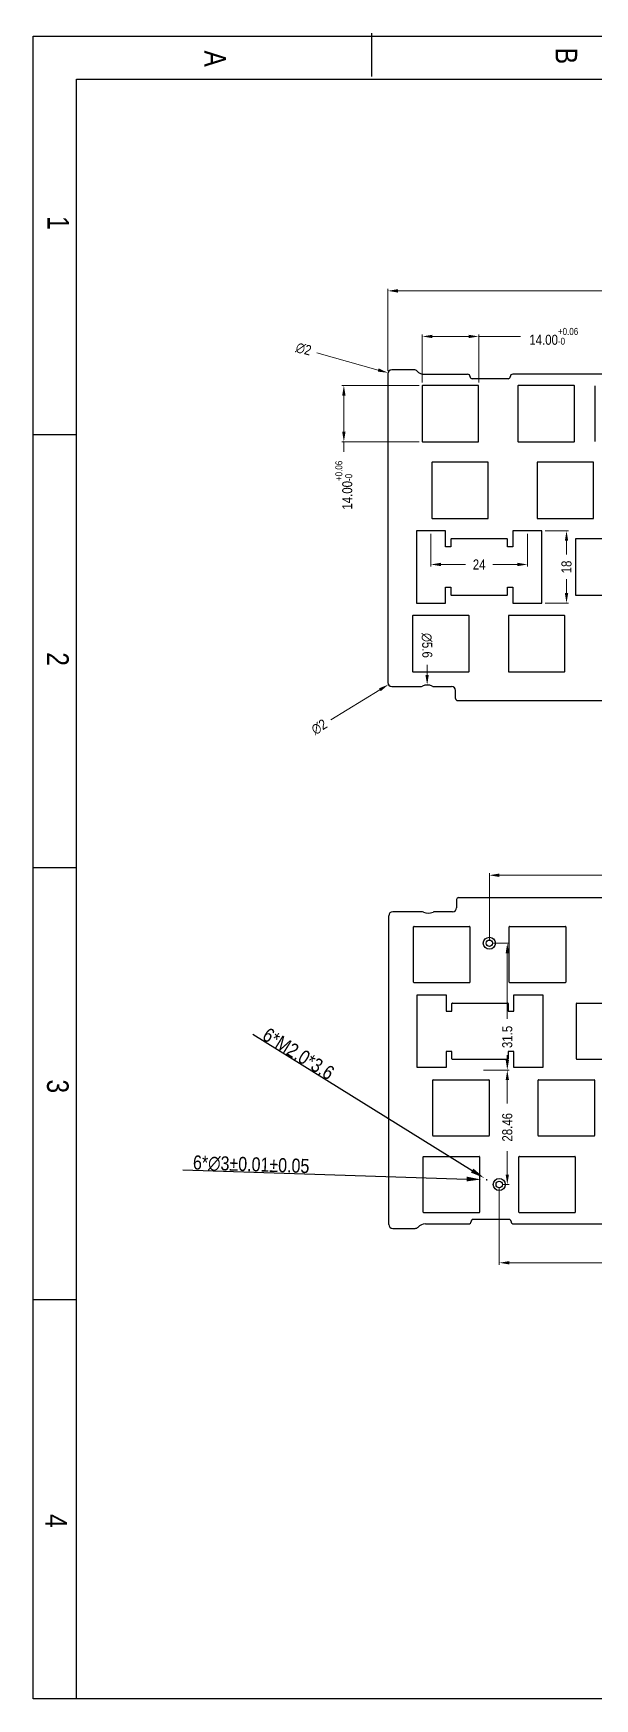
# Model space of a CAD drawing. Header units: millimetres. Extents: x 1477 to 3041, y -1339 to -925.
# Drawn here: x 1477 to 1616.4, y -1338.8 to -925 of the extents above; entities that cross this region are included whole.
import ezdxf

# ---------------------------------------------------------------- set-up
doc = ezdxf.new("R2010")
doc.units = ezdxf.units.MM
doc.header["$LTSCALE"] = 30.734
doc.header["$PDMODE"] = 3
doc.header["$PDSIZE"] = 8
doc.layers.get('0').update_dxf_attribs({"linetype": 'CONTINUOUS'})
doc.layers.get('Defpoints').update_dxf_attribs({"linetype": 'CONTINUOUS'})
doc.layers.add('标注尺寸', color=2, linetype='CONTINUOUS')
doc.styles.get("Standard").update_dxf_attribs({"font": 'txt', "width": 0.85})
doc.dimstyles.get("Standard").update_dxf_attribs({"dimtxt": 3.5, "dimasz": 3.5, "dimexe": 0.18, "dimexo": 0.0625, "dimgap": 0.09, "dimtad": 1, "dimdsep": 46, "dimtxsty": 'STANDARD', "dimcen": 0.09, "dimadec": 0, "dimazin": 0, "dimtol": 1, "dimtp": 0.01, "dimtm": 0.01, "dimtfac": 1, "dimtofl": 0, "dimtmove": 0, "dimatfit": 3, "dimfxl": 1, "dimtolj": 1, "dimarcsym": 0})
doc.dimstyles.new('YanXiu', dxfattribs={"dimscale": 2.5, "dimtxt": 3, "dimasz": 2, "dimexe": 0.66, "dimexo": 0.66, "dimgap": 0.66, "dimtad": 0, "dimdsep": 46, "dimtxsty": 'STANDARD', "dimcen": 0, "dimclrd": 3, "dimclre": 6, "dimclrt": 3, "dimazin": 2, "dimtm": 1e-09, "dimtfac": 1, "dimtofl": 0, "dimtmove": 0, "dimatfit": 3, "dimfxl": 1, "dimlwd": 5, "dimlwe": 5, "dimarcsym": 0})

# ---------------------------------------------------------------- blocks, each defined once
blk = doc.blocks.new('*D90')
at = {"color": 3, "lineweight": 5}
for p, q in [((1575.76, -1049.33), (1575.76, -1057.46)), ((1599.76, -1049.33), (1599.76, -1057.46)), ((1578.26, -1056.96), (1584.33, -1056.96)), ((1597.26, -1056.96), (1591.18, -1056.96))]:
    blk.add_line(p, q, dxfattribs=at)
at = {"color": 3}
for points in [[(1578.26, -1056.54), (1578.26, -1057.37), (1575.76, -1056.96)], [(1597.26, -1056.54), (1597.26, -1057.37), (1599.76, -1056.96)]]:
    blk.add_solid(points, dxfattribs=at)
at = {"layer": 'Defpoints', "color": 0}
for p in [(1575.76, -1048.58), (1599.76, -1048.58), (1599.76, -1056.96)]:
    blk.add_point(p, dxfattribs=at)
at = {"color": 3, "insert": (1587.76, -1056.96), "char_height": 2.5, "attachment_point": 5}
blk.add_mtext('24', dxfattribs=at)
blk = doc.blocks.new('*D91')
at = {"color": 3, "lineweight": 5}
for p, q in [((1604.11, -1048.58), (1609.95, -1048.58)), ((1609.45, -1051.08), (1609.45, -1054.51)), ((1609.45, -1064.08), (1609.45, -1060.64)), ((1604.11, -1066.58), (1609.95, -1066.58))]:
    blk.add_line(p, q, dxfattribs=at)
at = {"color": 3}
for points in [[(1609.03, -1051.08), (1609.87, -1051.08), (1609.45, -1048.58)], [(1609.03, -1064.08), (1609.87, -1064.08), (1609.45, -1066.58)]]:
    blk.add_solid(points, dxfattribs=at)
at = {"layer": 'Defpoints', "color": 0}
for p in [(1603.36, -1048.58), (1603.36, -1066.58), (1609.45, -1066.58)]:
    blk.add_point(p, dxfattribs=at)
at = {"color": 3, "insert": (1609.45, -1057.58), "char_height": 2.5, "attachment_point": 5, "rotation": 90}
blk.add_mtext('18', dxfattribs=at)
blk = doc.blocks.new('*D100')
at = {"color": 3, "lineweight": 5}
for p, q in [((1573.63, -1011.73), (1573.63, -999.79)), ((1576.13, -1000.29), (1585.13, -1000.29)), ((1587.63, -1011.73), (1587.63, -999.79)), ((1587.63, -1000.29), (1598, -1000.29))]:
    blk.add_line(p, q, dxfattribs=at)
at = {"color": 3}
for points in [[(1576.13, -999.88), (1576.13, -1000.71), (1573.63, -1000.29)], [(1585.13, -999.88), (1585.13, -1000.71), (1587.63, -1000.29)]]:
    blk.add_solid(points, dxfattribs=at)
at = {"layer": 'Defpoints', "color": 0}
for p in [(1587.63, -1000.29), (1573.63, -1012.48), (1587.63, -1012.48)]:
    blk.add_point(p, dxfattribs=at)
at = {"color": 3, "insert": (1606.28, -1000.29), "char_height": 2.5, "attachment_point": 5}
blk.add_mtext('14.00{\\H0.7x;\\S+0.06^ -0;}', dxfattribs=at)
blk = doc.blocks.new('*D101')
at = {"color": 3, "lineweight": 5}
for p, q in [((1572.88, -1012.48), (1553.65, -1012.48)), ((1554.15, -1014.98), (1554.15, -1023.98)), ((1572.88, -1026.48), (1553.65, -1026.48)), ((1554.15, -1026.48), (1554.15, -1028.98))]:
    blk.add_line(p, q, dxfattribs=at)
at = {"color": 3}
for points in [[(1553.74, -1014.98), (1554.57, -1014.98), (1554.15, -1012.48)], [(1553.74, -1023.98), (1554.57, -1023.98), (1554.15, -1026.48)]]:
    blk.add_solid(points, dxfattribs=at)
at = {"layer": 'Defpoints', "color": 0}
for p in [(1573.63, -1012.48), (1554.15, -1026.48), (1573.63, -1026.48)]:
    blk.add_point(p, dxfattribs=at)
at = {"color": 3, "insert": (1554.15, -1037.25), "char_height": 2.5, "attachment_point": 5, "rotation": 90}
blk.add_mtext('14.00{\\H0.7x;\\S+0.06^ -0;}', dxfattribs=at)
blk = doc.blocks.new('*D105')
at = {"color": 3, "lineweight": 5}
for p, q in [((1565.06, -1008.84), (1565.06, -988.47)), ((1567.56, -988.97), (1711.86, -988.97)), ((1874.69, -988.97), (1730.39, -988.97)), ((1877.19, -1013.55), (1877.19, -988.47))]:
    blk.add_line(p, q, dxfattribs=at)
at = {"color": 3}
for points in [[(1567.56, -988.56), (1567.56, -989.39), (1565.06, -988.97)], [(1874.69, -988.56), (1874.69, -989.39), (1877.19, -988.97)]]:
    blk.add_solid(points, dxfattribs=at)
at = {"layer": 'Defpoints', "color": 0}
for p in [(1877.19, -988.97), (1565.06, -1009.59), (1877.19, -1014.3)]:
    blk.add_point(p, dxfattribs=at)
at = {"color": 3, "insert": (1721.13, -988.97), "char_height": 2.5, "attachment_point": 5}
blk.add_mtext('312.13%%P0.1', dxfattribs=at)
blk = doc.blocks.new('*D113')
at = {"color": 3, "lineweight": 5}
blk.add_line((1550.95, -1095.54), (1563.08, -1088.11), dxfattribs=at)
at = {"color": 3}
blk.add_solid([(1562.86, -1087.75), (1563.29, -1088.46), (1565.21, -1086.8)], dxfattribs=at)
at = {"layer": 'Defpoints', "color": 0}
for p in [(1565.21, -1086.8), (1566.91, -1085.75)]:
    blk.add_point(p, dxfattribs=at)
at = {"color": 3, "insert": (1548.03, -1097.33), "char_height": 2.5, "attachment_point": 5, "rotation": 31.5091}
blk.add_mtext('∅2', dxfattribs=at)
blk = doc.blocks.new('*D114')
at = {"color": 3, "lineweight": 5}
blk.add_line((1547.45, -1004.35), (1562.69, -1008.64), dxfattribs=at)
at = {"color": 3}
blk.add_solid([(1562.8, -1008.24), (1562.58, -1009.04), (1565.1, -1009.32)], dxfattribs=at)
at = {"layer": 'Defpoints', "color": 0}
for p in [(1565.1, -1009.32), (1567.02, -1009.86)]:
    blk.add_point(p, dxfattribs=at)
at = {"color": 3, "insert": (1544.15, -1003.43), "char_height": 2.5, "attachment_point": 5, "rotation": 344.2856}
blk.add_mtext('∅2', dxfattribs=at)
blk = doc.blocks.new('*D102')
at = {"color": 3, "lineweight": 5}
blk.add_line((1574.81, -1081.92), (1574.82, -1084.42), dxfattribs=at)
at = {"color": 3}
blk.add_solid([(1575.24, -1084.41), (1574.41, -1084.42), (1574.84, -1086.92)], dxfattribs=at)
at = {"layer": 'Defpoints', "color": 0}
for p in [(1574.84, -1086.92), (1574.88, -1092.52)]:
    blk.add_point(p, dxfattribs=at)
at = {"color": 3, "insert": (1574.77, -1077.08), "char_height": 2.5, "attachment_point": 5, "rotation": 270.3891}
blk.add_mtext('∅5.6', dxfattribs=at)
blk = doc.blocks.new('*D117')
at = {"color": 3, "lineweight": 5}
for p, q in [((1593.5, -1182.58), (1595.24, -1182.58)), ((1594.74, -1185.08), (1594.74, -1190.91)), ((1594.74, -1208.54), (1594.74, -1202.71)), ((1593.5, -1211.04), (1595.24, -1211.04))]:
    blk.add_line(p, q, dxfattribs=at)
at = {"color": 3}
for points in [[(1594.33, -1185.08), (1595.16, -1185.08), (1594.74, -1182.58)], [(1594.33, -1208.54), (1595.16, -1208.54), (1594.74, -1211.04)]]:
    blk.add_solid(points, dxfattribs=at)
at = {"layer": 'Defpoints', "color": 0}
for p in [(1592.75, -1182.58), (1594.74, -1182.58), (1592.75, -1211.04)]:
    blk.add_point(p, dxfattribs=at)
at = {"color": 3, "insert": (1594.74, -1196.81), "char_height": 2.5, "attachment_point": 5, "rotation": 90}
blk.add_mtext('28.46', dxfattribs=at)
blk = doc.blocks.new('*D115')
at = {"color": 3, "lineweight": 5}
for p, q in [((1592.75, -1211.79), (1592.75, -1230.97)), ((1595.25, -1230.47), (1650.38, -1230.47)), ((1718.86, -1230.47), (1663.6, -1230.47)), ((1721.36, -1229.72), (1721.36, -1229.97))]:
    blk.add_line(p, q, dxfattribs=at)
at = {"color": 3}
for points in [[(1595.25, -1230.06), (1595.25, -1230.89), (1592.75, -1230.47)], [(1718.86, -1230.06), (1718.86, -1230.89), (1721.36, -1230.47)]]:
    blk.add_solid(points, dxfattribs=at)
at = {"layer": 'Defpoints', "color": 0}
for p in [(1592.75, -1211.04), (1721.36, -1230.47), (1721.36, -1230.47)]:
    blk.add_point(p, dxfattribs=at)
at = {"color": 3, "insert": (1656.99, -1230.47), "char_height": 2.5, "attachment_point": 5}
blk.add_mtext('128.62', dxfattribs=at)
blk = doc.blocks.new('*D119')
at = {"color": 3, "lineweight": 5}
for p, q in [((1590.28, -1150.33), (1590.28, -1133.68)), ((1721.36, -1147.1), (1721.36, -1133.68)), ((1592.78, -1134.18), (1649.75, -1134.18)), ((1718.86, -1134.18), (1661.9, -1134.18))]:
    blk.add_line(p, q, dxfattribs=at)
at = {"color": 3}
for points in [[(1592.78, -1133.76), (1592.78, -1134.6), (1590.28, -1134.18)], [(1718.86, -1133.76), (1718.86, -1134.6), (1721.36, -1134.18)]]:
    blk.add_solid(points, dxfattribs=at)
at = {"layer": 'Defpoints', "color": 0}
for p in [(1721.36, -1134.18), (1721.36, -1147.85), (1590.28, -1151.08)]:
    blk.add_point(p, dxfattribs=at)
at = {"color": 3, "insert": (1655.82, -1134.18), "char_height": 2.5, "attachment_point": 5}
blk.add_mtext('131.08', dxfattribs=at)
blk = doc.blocks.new('*D120')
at = {"color": 3, "lineweight": 5}
for p, q in [((1591.03, -1151.08), (1595.24, -1151.08)), ((1594.74, -1153.58), (1594.74, -1169.88)), ((1594.74, -1180.08), (1594.74, -1178.85)), ((1588.79, -1182.58), (1595.24, -1182.58))]:
    blk.add_line(p, q, dxfattribs=at)
at = {"color": 3}
for points in [[(1594.33, -1153.58), (1595.16, -1153.58), (1594.74, -1151.08)], [(1594.33, -1180.08), (1595.16, -1180.08), (1594.74, -1182.58)]]:
    blk.add_solid(points, dxfattribs=at)
at = {"layer": 'Defpoints', "color": 0}
for p in [(1590.28, -1151.08), (1588.04, -1182.58), (1594.74, -1182.58)]:
    blk.add_point(p, dxfattribs=at)
at = {"color": 3, "insert": (1594.74, -1174.36), "char_height": 2.5, "attachment_point": 5, "rotation": 90}
blk.add_mtext('31.5', dxfattribs=at)
blk = doc.blocks.new('*D130')
at = {"layer": 'Defpoints', "color": 0}
for p in [(1588.17, -1209.78), (1591.16, -1209.88)]:
    blk.add_point(p, dxfattribs=at)
at = {"layer": '标注尺寸', "color": 0, "lineweight": -2}
for p, q in [((1514.13, -1207.4), (1584.67, -1209.67)), ((1589.58, -1209.83), (1589.76, -1209.83)), ((1589.67, -1209.92), (1589.67, -1209.74))]:
    blk.add_line(p, q, dxfattribs=at)
at = {"layer": '标注尺寸', "color": 0}
blk.add_solid([(1584.69, -1209.08), (1584.65, -1210.25), (1588.17, -1209.78)], dxfattribs=at)
at = {"layer": '标注尺寸', "color": 0, "insert": (1531.13, -1206.1), "char_height": 3.5, "attachment_point": 5, "rotation": 358.1546}
blk.add_mtext('\\A1;6*∅3±0.01%%P0.05', dxfattribs=at)
blk = doc.blocks.new('*D131')
at = {"layer": 'Defpoints', "color": 0}
for p in [(1588.99, -1209.41), (1590.34, -1210.25)]:
    blk.add_point(p, dxfattribs=at)
at = {"layer": '标注尺寸', "color": 0, "lineweight": -2}
for p, q in [((1531.52, -1173.64), (1586.01, -1207.56)), ((1589.58, -1209.83), (1589.76, -1209.83)), ((1589.67, -1209.92), (1589.67, -1209.74))]:
    blk.add_line(p, q, dxfattribs=at)
at = {"layer": '标注尺寸', "color": 0}
blk.add_solid([(1586.32, -1207.06), (1585.71, -1208.05), (1588.99, -1209.41)], dxfattribs=at)
at = {"layer": '标注尺寸', "color": 0, "insert": (1542.88, -1178.54), "char_height": 3.5, "attachment_point": 5, "rotation": 328.1}
blk.add_mtext('\\A1;6*M2.0*3.6', dxfattribs=at)

msp = doc.modelspace()

# ---------------------------------------------------------------- linework, layer by layer
at = {"color": 7, "linetype": 'Continuous'}
for p, q in [((1477.026, -1338.795), (1477.026, -925.642)), ((1477.026, -925.642), (2104.708, -925.642)), ((1561.057, -935.717), (1561.057, -924.969)), ((1487.774, -1338.795), (1487.774, -936.39)), ((1487.774, -936.39), (2104.708, -936.39)), ((1565.06, -1009.59), (1565.06, -1086.278)), ((1571.614, -1008.59), (1566.06, -1008.59)), ((1574.15, -1009.678), (1584.881, -1009.678)), ((1622.695, -1009.678), (1596.081, -1009.678)), ((1573.626, -1012.578), (1573.626, -1026.378)), ((1587.526, -1012.478), (1573.726, -1012.478)), ((1594.951, -1010.808), (1586.011, -1010.808)), ((1587.626, -1026.378), (1587.626, -1012.578)), ((1597.391, -1012.578), (1597.391, -1026.378)), ((1611.291, -1012.478), (1597.491, -1012.478)), ((1611.391, -1026.378), (1611.391, -1012.578)), ((1616.441, -1012.578), (1616.441, -1026.378)), ((1487.774, -1024.739), (1477.026, -1024.739)), ((1573.726, -1026.478), (1587.526, -1026.478)), ((1597.491, -1026.478), (1611.291, -1026.478)), ((1576.011, -1031.628), (1576.011, -1045.428)), ((1589.911, -1031.528), (1576.111, -1031.528)), ((1590.011, -1045.428), (1590.011, -1031.628)), ((1602.156, -1031.628), (1602.156, -1045.428)), ((1616.056, -1031.528), (1602.256, -1031.528)), ((1616.156, -1045.428), (1616.156, -1031.628)), ((1576.111, -1045.528), (1589.911, -1045.528)), ((1602.256, -1045.528), (1616.056, -1045.528)), ((1572.156, -1048.578), (1572.156, -1066.578)), ((1579.356, -1048.578), (1572.156, -1048.578)), ((1579.356, -1052.578), (1579.356, -1048.578)), ((1580.756, -1050.678), (1580.756, -1052.578)), ((1594.656, -1050.578), (1580.856, -1050.578)), ((1594.756, -1052.578), (1594.756, -1050.678)), ((1596.156, -1048.578), (1596.156, -1052.578)), ((1603.356, -1048.578), (1596.156, -1048.578)), ((1603.356, -1066.578), (1603.356, -1048.578)), ((1611.665, -1050.678), (1611.665, -1064.478)), ((1625.565, -1050.578), (1611.765, -1050.578)), ((1580.756, -1052.578), (1579.356, -1052.578)), ((1596.156, -1052.578), (1594.756, -1052.578)), ((1579.356, -1066.578), (1579.356, -1062.578)), ((1579.356, -1062.578), (1580.756, -1062.578)), ((1580.756, -1062.578), (1580.756, -1064.478)), ((1594.756, -1064.478), (1594.756, -1062.578)), ((1594.756, -1062.578), (1596.156, -1062.578)), ((1596.156, -1062.578), (1596.156, -1066.578)), ((1572.156, -1066.578), (1579.356, -1066.578)), ((1580.856, -1064.578), (1594.656, -1064.578)), ((1596.156, -1066.578), (1603.356, -1066.578)), ((1611.765, -1064.578), (1625.565, -1064.578)), ((1571.231, -1069.728), (1571.231, -1083.528)), ((1585.131, -1069.628), (1571.331, -1069.628)), ((1585.231, -1083.528), (1585.231, -1069.728)), ((1595.001, -1069.728), (1595.001, -1083.528)), ((1608.901, -1069.628), (1595.101, -1069.628)), ((1609.001, -1083.528), (1609.001, -1069.728)), ((1571.331, -1083.628), (1585.131, -1083.628)), ((1595.101, -1083.628), (1608.901, -1083.628)), ((1566.06, -1087.278), (1573.245, -1087.278)), ((1581.909, -1090.278), (1581.909, -1088.278)), ((1582.409, -1090.778), (1646.409, -1090.778)), ((1477.026, -1132.219), (1487.774, -1132.219)), ((1582.148, -1140.236), (1582.148, -1142.236)), ((1582.648, -1139.736), (1646.648, -1139.736)), ((1565.3, -1220.923), (1565.3, -1144.236)), ((1573.485, -1143.236), (1566.3, -1143.236)), ((1571.47, -1160.786), (1571.47, -1146.986)), ((1571.57, -1146.886), (1585.37, -1146.886)), ((1585.47, -1146.986), (1585.47, -1160.786)), ((1595.24, -1160.786), (1595.24, -1146.986)), ((1595.34, -1146.886), (1609.14, -1146.886)), ((1609.24, -1146.986), (1609.24, -1160.786)), ((1585.37, -1160.886), (1571.57, -1160.886)), ((1609.14, -1160.886), (1595.34, -1160.886)), ((1572.395, -1163.936), (1579.595, -1163.936)), ((1572.395, -1181.936), (1572.395, -1163.936)), ((1579.595, -1163.936), (1579.595, -1167.936)), ((1580.995, -1167.936), (1580.995, -1166.036)), ((1581.095, -1165.936), (1594.895, -1165.936)), ((1594.995, -1166.036), (1594.995, -1167.936)), ((1596.395, -1163.936), (1603.595, -1163.936)), ((1596.395, -1167.936), (1596.395, -1163.936)), ((1603.595, -1163.936), (1603.595, -1181.936)), ((1611.905, -1179.836), (1611.905, -1166.036)), ((1612.005, -1165.936), (1625.805, -1165.936)), ((1579.595, -1167.936), (1580.995, -1167.936)), ((1594.995, -1167.936), (1596.395, -1167.936)), ((1580.995, -1177.936), (1579.595, -1177.936)), ((1579.595, -1177.936), (1579.595, -1181.936)), ((1580.995, -1179.836), (1580.995, -1177.936)), ((1596.395, -1177.936), (1594.995, -1177.936)), ((1594.995, -1177.936), (1594.995, -1179.836)), ((1596.395, -1181.936), (1596.395, -1177.936)), ((1579.595, -1181.936), (1572.395, -1181.936)), ((1594.895, -1179.936), (1581.095, -1179.936)), ((1603.595, -1181.936), (1596.395, -1181.936)), ((1625.805, -1179.936), (1612.005, -1179.936)), ((1576.25, -1198.886), (1576.25, -1185.086)), ((1576.35, -1184.986), (1590.15, -1184.986)), ((1590.25, -1185.086), (1590.25, -1198.886)), ((1602.395, -1198.886), (1602.395, -1185.086)), ((1602.495, -1184.986), (1616.295, -1184.986)), ((1616.395, -1185.086), (1616.395, -1198.886)), ((1590.15, -1198.986), (1576.35, -1198.986)), ((1616.295, -1198.986), (1602.495, -1198.986)), ((1573.865, -1217.936), (1573.865, -1204.136)), ((1573.965, -1204.036), (1587.765, -1204.036)), ((1587.865, -1204.136), (1587.865, -1217.936)), ((1597.63, -1217.936), (1597.63, -1204.136)), ((1597.73, -1204.036), (1611.53, -1204.036)), ((1611.63, -1204.136), (1611.63, -1217.936)), ((1587.765, -1218.036), (1573.965, -1218.036)), ((1595.19, -1219.706), (1586.25, -1219.706)), ((1611.53, -1218.036), (1597.73, -1218.036)), ((1566.3, -1221.923), (1571.854, -1221.923)), ((1574.389, -1220.836), (1585.12, -1220.836)), ((1596.32, -1220.836), (1622.934, -1220.836)), ((1487.774, -1239.698), (1477.026, -1239.698)), ((2104.708, -1338.795), (1477.026, -1338.795))]:
    msp.add_line(p, q, dxfattribs=at)
for p, q in [((1576.476, -1087.278), (1580.909, -1087.278)), ((1581.148, -1143.236), (1576.715, -1143.236))]:
    msp.add_line(p, q)
at = {"color": 2, "linetype": 'Continuous'}
for centre, radius in [((1590.285, -1151.077), 1.5), ((1590.285, -1151.077), 0.8), ((1592.747, -1211.036), 1.5), ((1592.747, -1211.036), 0.8)]:
    msp.add_circle(centre, radius, dxfattribs=at)
at = {"color": 7, "linetype": 'Continuous'}
for centre, radius, start, end in [((1566.06, -1009.59), 1, 90, 180), ((1571.614, -1009.59), 1, 43.57369, 90), ((1574.15, -1007.178), 2.5, 223.57369, 270), ((1584.881, -1010.308), 0.63, 0, 90), ((1596.081, -1010.308), 0.63, 90, 180), ((1573.726, -1012.578), 0.1, 90, 180), ((1586.011, -1010.308), 0.5, 180, 270), ((1587.526, -1012.578), 0.1, 0, 90), ((1594.951, -1010.308), 0.5, 270, 0), ((1597.491, -1012.578), 0.1, 90, 180), ((1611.291, -1012.578), 0.1, 0, 90), ((1573.726, -1026.378), 0.1, 180, 270), ((1587.526, -1026.378), 0.1, 270, 0), ((1597.491, -1026.378), 0.1, 180, 270), ((1611.291, -1026.378), 0.1, 270, 0), ((1576.111, -1031.628), 0.1, 90, 180), ((1589.911, -1031.628), 0.1, 0, 90), ((1602.256, -1031.628), 0.1, 90, 180), ((1616.056, -1031.628), 0.1, 0, 90), ((1576.111, -1045.428), 0.1, 180, 270), ((1589.911, -1045.428), 0.1, 270, 0), ((1602.256, -1045.428), 0.1, 180, 270), ((1616.056, -1045.428), 0.1, 270, 0), ((1580.856, -1050.678), 0.1, 90, 180), ((1594.656, -1050.678), 0.1, 0, 90), ((1611.765, -1050.678), 0.1, 90, 180), ((1580.856, -1064.478), 0.1, 180, 270), ((1594.656, -1064.478), 0.1, 270, 0), ((1611.765, -1064.478), 0.1, 180, 270), ((1571.331, -1069.728), 0.1, 90, 180), ((1585.131, -1069.728), 0.1, 0, 90), ((1595.101, -1069.728), 0.1, 90, 180), ((1608.901, -1069.728), 0.1, 0, 90), ((1571.331, -1083.528), 0.1, 180, 270), ((1585.131, -1083.528), 0.1, 270, 0), ((1595.101, -1083.528), 0.1, 180, 270), ((1608.901, -1083.528), 0.1, 270, 0), ((1566.06, -1086.278), 1, 180, 270), ((1573.245, -1086.278), 1, 270, 295.15417), ((1574.861, -1089.717), 2.8, 64.84583, 115.15417), ((1576.476, -1086.278), 1, 244.84583, 270), ((1580.909, -1088.278), 1, 0, 90), ((1582.409, -1090.278), 0.5, 180, 270), ((1582.648, -1140.236), 0.5, 90, 180), ((1566.3, -1144.236), 1, 90, 180), ((1573.485, -1144.236), 1, 64.84583, 90), ((1575.1, -1140.796), 2.8, 244.84583, 295.15417), ((1576.715, -1144.236), 1, 90, 115.15417), ((1581.148, -1142.236), 1, 270, 0), ((1571.57, -1146.986), 0.1, 90, 180), ((1585.37, -1146.986), 0.1, 0, 90), ((1595.34, -1146.986), 0.1, 90, 180), ((1609.14, -1146.986), 0.1, 0, 90), ((1571.57, -1160.786), 0.1, 180, 270), ((1585.37, -1160.786), 0.1, 270, 0), ((1595.34, -1160.786), 0.1, 180, 270), ((1609.14, -1160.786), 0.1, 270, 0), ((1581.095, -1166.036), 0.1, 90, 180), ((1594.895, -1166.036), 0.1, 0, 90), ((1612.005, -1166.036), 0.1, 90, 180), ((1581.095, -1179.836), 0.1, 180, 270), ((1594.895, -1179.836), 0.1, 270, 0), ((1612.005, -1179.836), 0.1, 180, 270), ((1576.35, -1185.086), 0.1, 90, 180), ((1590.15, -1185.086), 0.1, 0, 90), ((1602.495, -1185.086), 0.1, 90, 180), ((1616.295, -1185.086), 0.1, 0, 90), ((1576.35, -1198.886), 0.1, 180, 270), ((1590.15, -1198.886), 0.1, 270, 0), ((1602.495, -1198.886), 0.1, 180, 270), ((1616.295, -1198.886), 0.1, 270, 0), ((1573.965, -1204.136), 0.1, 90, 180), ((1587.765, -1204.136), 0.1, 0, 90), ((1597.73, -1204.136), 0.1, 90, 180), ((1611.53, -1204.136), 0.1, 0, 90), ((1573.965, -1217.936), 0.1, 180, 270), ((1585.12, -1220.206), 0.63, 270, 0), ((1586.25, -1220.206), 0.5, 90, 180), ((1587.765, -1217.936), 0.1, 270, 0), ((1595.19, -1220.206), 0.5, 0, 90), ((1596.32, -1220.206), 0.63, 180, 270), ((1597.73, -1217.936), 0.1, 180, 270), ((1611.53, -1217.936), 0.1, 270, 0), ((1566.3, -1220.923), 1, 180, 270), ((1571.854, -1220.923), 1, 270, 316.42631), ((1574.389, -1223.336), 2.5, 90, 136.42631)]:
    msp.add_arc(centre, radius, start, end, dxfattribs=at)

# ---------------------------------------------------------------- texts
at = {"color": 7, "linetype": 'Continuous', "char_height": 5.374, "width": 5.37399, "attachment_point": 1, "rotation": 270, "line_spacing_factor": 0.9}
for s, insert in [('A', (1524.854, -929.225)), ('B', (1612.11, -928.551)), ('1', (1485.919, -970.376)), ('2', (1485.823, -1078.771)), ('3', (1485.803, -1184.924)), ('4', (1485.38, -1292.901))]:
    msp.add_mtext(s, dxfattribs=dict(at, insert=insert))

# ---------------------------------------------------------------- dimensions: what is measured, and where the dimension line sits
dim = msp.add_linear_dim(base=(1877.191, -988.974), p1=(1565.06, -1009.59), p2=(1877.191, -1014.302), text='<>%%P0.1', dimstyle='YanXiu', override={"dimtxt": 1, "dimasz": 1, "dimexe": 0.2, "dimexo": 0.3, "dimclre": 3})
dim.commit()
dim.dimension.update_dxf_attribs({"geometry": '*D105', "text_midpoint": (1721.126, -988.974)})
for p1, p2, picture, middle in [((1567.023, -1009.861), (1565.098, -1009.319), '*D114', (1544.154, -1003.426)), ((1566.913, -1085.755), (1565.208, -1086.8), '*D113', (1548.031, -1097.33))]:
    dim = msp.add_diameter_dim_2p(p1=p1, p2=p2, dimstyle='YanXiu', override={"dimtxt": 1, "dimasz": 1, "dimexe": 0.2, "dimexo": 0.3, "dimclre": 3})
    dim.commit()
    dim.dimension.update_dxf_attribs({"geometry": picture, "text_midpoint": middle, "dimtype": 163})
dim = msp.add_linear_dim(base=(1587.626, -1000.293), p1=(1573.626, -1012.478), p2=(1587.626, -1012.478), text='14.00{\\H0.7x;\\S+0.06^ -0;}', dimstyle='YanXiu', override={"dimtxt": 1, "dimasz": 1, "dimexe": 0.2, "dimexo": 0.3, "dimclre": 3})
dim.commit()
dim.dimension.update_dxf_attribs({"geometry": '*D100', "text_midpoint": (1606.276, -1000.293), "dimtype": 160})
dim = msp.add_linear_dim(base=(1554.154, -1026.478), p1=(1573.626, -1012.478), p2=(1573.626, -1026.478), angle=90, text='14.00{\\H0.7x;\\S+0.06^ -0;}', dimstyle='YanXiu', override={"dimtxt": 1, "dimasz": 1, "dimexe": 0.2, "dimexo": 0.3, "dimclre": 3})
dim.commit()
dim.dimension.update_dxf_attribs({"geometry": '*D101', "text_midpoint": (1554.154, -1037.25)})
dim = msp.add_linear_dim(base=(1599.756, -1056.956), p1=(1575.756, -1048.578), p2=(1599.756, -1048.578), dimstyle='YanXiu', override={"dimtxt": 1, "dimasz": 1, "dimexe": 0.2, "dimexo": 0.3, "dimclre": 3})
dim.commit()
dim.dimension.update_dxf_attribs({"geometry": '*D90', "text_midpoint": (1587.756, -1056.956)})
for base, p1, p2, angle, picture, middle in [((1609.449, -1066.578), (1603.356, -1048.578), (1603.356, -1066.578), 90, '*D91', (1609.449, -1057.578)), ((1721.365, -1134.18), (1590.285, -1151.077), (1721.365, -1147.854), 180, '*D119', (1655.825, -1134.18)), ((1594.744, -1182.58), (1592.747, -1211.036), (1592.747, -1182.58), 270, '*D117', (1594.744, -1196.808))]:
    dim = msp.add_linear_dim(base=base, p1=p1, p2=p2, angle=angle, dimstyle='YanXiu', override={"dimtxt": 1, "dimasz": 1, "dimexe": 0.2, "dimexo": 0.3, "dimclre": 3})
    dim.commit()
    dim.dimension.update_dxf_attribs({"geometry": picture, "text_midpoint": middle})
dim = msp.add_diameter_dim_2p(p1=(1574.88, -1092.517), p2=(1574.842, -1086.917), dimstyle='YanXiu', override={"dimtxt": 1, "dimasz": 1, "dimexe": 0.2, "dimexo": 0.3, "dimclre": 3})
dim.commit()
dim.dimension.update_dxf_attribs({"geometry": '*D102', "text_midpoint": (1574.775, -1077.08)})
for base, p1, p2, angle, picture, middle in [((1594.744, -1182.58), (1590.285, -1151.077), (1588.043, -1182.58), 270, '*D120', (1594.744, -1174.363)), ((1721.365, -1230.472), (1592.747, -1211.036), (1721.365, -1230.472), 180, '*D115', (1656.989, -1230.472))]:
    dim = msp.add_linear_dim(base=base, p1=p1, p2=p2, angle=angle, dimstyle='YanXiu', override={"dimtxt": 1, "dimasz": 1, "dimexe": 0.2, "dimexo": 0.3, "dimclre": 3})
    dim.commit()
    dim.dimension.update_dxf_attribs({"geometry": picture, "text_midpoint": middle, "dimtype": 160})
at = {"layer": '标注尺寸'}
for p1, p2, text, picture, middle in [((1590.344, -1210.252), (1588.986, -1209.406), '6*M2.0*3.6', '*D131', (1541.908, -1180.102)), ((1591.164, -1209.877), (1588.166, -1209.781), '6*<>%%P0.05', '*D130', (1531.067, -1207.941))]:
    dim = msp.add_diameter_dim_2p(p1=p1, p2=p2, text=text, dimstyle='STANDARD', dxfattribs=at)
    dim.commit()
    dim.dimension.update_dxf_attribs({"geometry": picture, "text_midpoint": middle, "dimtype": 163})

doc.saveas('drawing.dxf')
